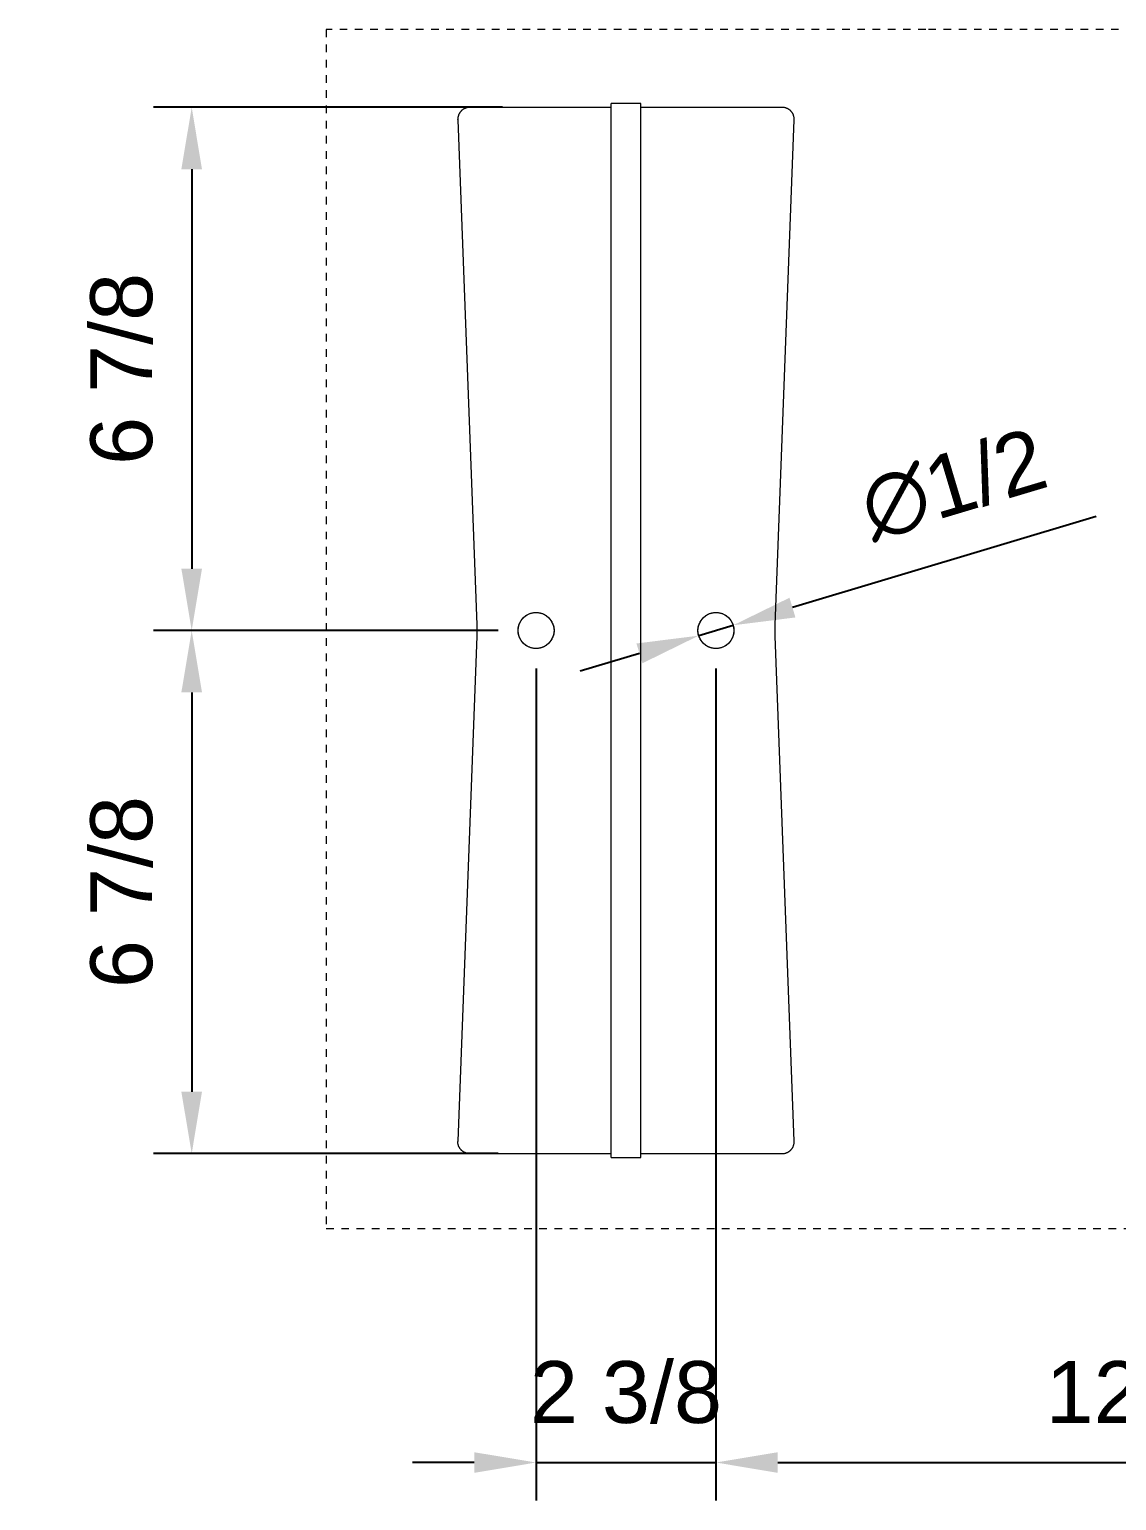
# Model space of a CAD drawing. Header units: inches. Extents: x -6 to 95, y -2 to 61.
# Drawn here: x 25.54 to 39.82, y -0.32 to 19.01 of the extents above; entities that cross this region are included whole.
import ezdxf

# ---------------------------------------------------------------- set-up
doc = ezdxf.new("R2010")
doc.units = ezdxf.units.IN
doc.linetypes.add('HIDDEN', pattern=[1.905, 1.27, -0.635])
for name, color, linetype, lineweight in [('ZANO_R', 7, 'Continuous', 0), ('ZANO_R_przerywana', 250, 'HIDDEN', 0), ('ZANO_W', 1, 'Continuous', 0)]:
    doc.layers.add(name, color=color, linetype=linetype, lineweight=lineweight)
doc.styles.get("Standard").update_dxf_attribs({"font": 'arial.ttf'})
doc.dimstyles.new('amerykanie', dxfattribs={"dimtxt": 50, "dimasz": 50, "dimexe": 0.5, "dimexo": 0.5, "dimgap": 1, "dimtad": 1, "dimdec": 0, "dimzin": 0, "dimlunit": 5, "dimtxsty": 'Standard', "dimcen": 0.09, "dimclrd": 1, "dimclre": 1, "dimclrt": 1, "dimazin": 0, "dimtfac": 1, "dimtdec": 0, "dimtmove": 0, "dimatfit": 3, "dimfxl": 1, "dimtzin": 0, "dimarcsym": 1})

# ---------------------------------------------------------------- blocks, each defined once
blk = doc.blocks.new('*D357')
at = {"layer": 'ZANO_W', "color": 1, "lineweight": -2}
for p, q in [((32.198, 10.617), (32.198, -0.316)), ((34.561, 10.617), (34.561, -0.316)), ((31.385, 0.184), (30.573, 0.184)), ((32.198, 0.184), (34.561, 0.184)), ((35.373, 0.184), (36.186, 0.184))]:
    blk.add_line(p, q, dxfattribs=at)
at = {"layer": 'ZANO_W', "color": 1}
for points in [[(31.385, 0.048), (31.385, 0.319), (32.198, 0.184)], [(35.373, 0.319), (35.373, 0.048), (34.561, 0.184)]]:
    blk.add_solid(points, dxfattribs=at)
at = {"layer": 'ZANO_W', "color": 1, "insert": (33.379, 1.104), "char_height": 0.8125, "attachment_point": 5}
blk.add_mtext('2 3/8', dxfattribs=at)
blk = doc.blocks.new('*D358')
at = {"layer": 'ZANO_W', "color": 1, "lineweight": -2}
for p, q in [((34.561, 10.617), (34.561, -0.316)), ((47.009, 10.617), (47.009, -0.316)), ((35.373, 0.184), (46.196, 0.184))]:
    blk.add_line(p, q, dxfattribs=at)
at = {"layer": 'ZANO_W', "color": 1}
for points in [[(35.373, 0.319), (35.373, 0.048), (34.561, 0.184)], [(46.196, 0.048), (46.196, 0.319), (47.009, 0.184)]]:
    blk.add_solid(points, dxfattribs=at)
at = {"layer": 'ZANO_W', "color": 1, "insert": (40.785, 1.104), "char_height": 0.8125, "attachment_point": 5}
blk.add_mtext('12 7/16', dxfattribs=at)
blk = doc.blocks.new('*D360')
at = {"layer": 'ZANO_W', "color": 1, "lineweight": -2}
for p, q in [((31.755, 17.991), (27.174, 17.991)), ((27.674, 17.178), (27.674, 11.929)), ((31.698, 11.117), (27.174, 11.117))]:
    blk.add_line(p, q, dxfattribs=at)
at = {"layer": 'ZANO_W', "color": 1}
for points in [[(27.809, 17.178), (27.538, 17.178), (27.674, 17.991)], [(27.538, 11.929), (27.809, 11.929), (27.674, 11.117)]]:
    blk.add_solid(points, dxfattribs=at)
at = {"layer": 'ZANO_W', "color": 1, "insert": (26.754, 14.554), "char_height": 0.8125, "attachment_point": 5, "rotation": 90}
blk.add_mtext('6 7/8', dxfattribs=at)
blk = doc.blocks.new('*D361')
at = {"layer": 'ZANO_W', "color": 1, "lineweight": -2}
for p, q in [((31.698, 11.117), (27.174, 11.117)), ((27.674, 10.304), (27.674, 5.056)), ((31.698, 4.243), (27.174, 4.243))]:
    blk.add_line(p, q, dxfattribs=at)
at = {"layer": 'ZANO_W', "color": 1}
for points in [[(27.809, 10.304), (27.538, 10.304), (27.674, 11.117)], [(27.538, 5.056), (27.809, 5.056), (27.674, 4.243)]]:
    blk.add_solid(points, dxfattribs=at)
at = {"layer": 'ZANO_W', "color": 1, "insert": (26.754, 7.68), "char_height": 0.8125, "attachment_point": 5, "rotation": 90}
blk.add_mtext('6 7/8', dxfattribs=at)
blk = doc.blocks.new('*D362')
at = {"layer": 'ZANO_W', "color": 1, "lineweight": -2}
for p, q in [((39.558, 12.613), (35.566, 11.418)), ((34.335, 11.049), (34.787, 11.185)), ((33.556, 10.816), (32.778, 10.583))]:
    blk.add_line(p, q, dxfattribs=at)
at = {"layer": 'ZANO_W', "color": 1}
for points in [[(35.527, 11.547), (35.605, 11.288), (34.787, 11.185)], [(33.595, 10.686), (33.517, 10.946), (34.335, 11.049)]]:
    blk.add_solid(points, dxfattribs=at)
at = {"layer": 'ZANO_W', "color": 1, "insert": (37.682, 13.03), "char_height": 0.8125, "attachment_point": 5, "rotation": 16.6707}
blk.add_mtext('∅1/2', dxfattribs=at)

msp = doc.modelspace()

# ---------------------------------------------------------------- linework, layer by layer
at = {"layer": 'ZANO_R'}
for p, q in [((31.26933, 17.97956), (31.26436, 17.9775)), ((31.27437, 17.98145), (31.26933, 17.97956)), ((31.27947, 17.98316), (31.27437, 17.98145)), ((31.28462, 17.9847), (31.27947, 17.98316)), ((31.28983, 17.98607), (31.28462, 17.9847)), ((31.29507, 17.98725), (31.28983, 17.98607)), ((31.30036, 17.98825), (31.29507, 17.98725)), ((31.30568, 17.98908), (31.30036, 17.98825)), ((31.31102, 17.98972), (31.30568, 17.98908)), ((31.31638, 17.99018), (31.31102, 17.98972)), ((31.32175, 17.99045), (31.31638, 17.99018)), ((31.32713, 17.99055), (31.32175, 17.99045)), ((33.18231, 17.99055), (31.32713, 17.99055)), ((33.18231, 4.19078), (33.18231, 18.0434)), ((33.57622, 18.0434), (33.18231, 18.0434)), ((33.57622, 4.19078), (33.57622, 18.0434)), ((35.4314, 17.99055), (33.57622, 17.99055)), ((35.43679, 17.99045), (35.4314, 17.99055)), ((35.44218, 17.99018), (35.43679, 17.99045)), ((35.44755, 17.98972), (35.44218, 17.99018)), ((35.4529, 17.98907), (35.44755, 17.98972)), ((35.45823, 17.98824), (35.4529, 17.98907)), ((35.46353, 17.98724), (35.45823, 17.98824)), ((35.46879, 17.98605), (35.46353, 17.98724)), ((35.474, 17.98468), (35.46879, 17.98605)), ((35.47917, 17.98313), (35.474, 17.98468)), ((35.48428, 17.98141), (35.47917, 17.98313)), ((35.48932, 17.97951), (35.48428, 17.98141)), ((35.4943, 17.97745), (35.48932, 17.97951)), ((31.16966, 17.83836), (31.16957, 17.83298)), ((31.16959, 17.83002), (31.16957, 17.83298)), ((31.16968, 17.82706), (31.16959, 17.83002)), ((31.16993, 17.84373), (31.16966, 17.83836)), ((31.16968, 17.82706), (31.41925, 11.19085)), ((31.17039, 17.84909), (31.16993, 17.84373)), ((31.17103, 17.85444), (31.17039, 17.84909)), ((31.17186, 17.85975), (31.17103, 17.85444)), ((31.17286, 17.86504), (31.17186, 17.85975)), ((31.17405, 17.87029), (31.17286, 17.86504)), ((31.17541, 17.87549), (31.17405, 17.87029)), ((31.17695, 17.88065), (31.17541, 17.87549)), ((31.17866, 17.88575), (31.17695, 17.88065)), ((31.18055, 17.89078), (31.17866, 17.88575)), ((31.18261, 17.89576), (31.18055, 17.89078)), ((31.18484, 17.90065), (31.18261, 17.89576)), ((31.18723, 17.90547), (31.18484, 17.90065)), ((31.18979, 17.91021), (31.18723, 17.90547)), ((31.19251, 17.91485), (31.18979, 17.91021)), ((31.19538, 17.9194), (31.19251, 17.91485)), ((31.19841, 17.92385), (31.19538, 17.9194)), ((31.20158, 17.92819), (31.19841, 17.92385)), ((31.20491, 17.93242), (31.20158, 17.92819)), ((31.20837, 17.93653), (31.20491, 17.93242)), ((31.21198, 17.94053), (31.20837, 17.93653)), ((31.21572, 17.9444), (31.21198, 17.94053)), ((31.21959, 17.94813), (31.21572, 17.9444)), ((31.22358, 17.95174), (31.21959, 17.94813)), ((31.22769, 17.95521), (31.22358, 17.95174)), ((31.23192, 17.95853), (31.22769, 17.95521)), ((31.23627, 17.96171), (31.23192, 17.95853)), ((31.24071, 17.96473), (31.23627, 17.96171)), ((31.24526, 17.96761), (31.24071, 17.96473)), ((31.24991, 17.97032), (31.24526, 17.96761)), ((31.25464, 17.97288), (31.24991, 17.97032)), ((31.25946, 17.97527), (31.25464, 17.97288)), ((31.26436, 17.9775), (31.25946, 17.97527)), ((35.33928, 11.19085), (35.58886, 17.82706)), ((35.49921, 17.97521), (35.4943, 17.97745)), ((35.50404, 17.97281), (35.49921, 17.97521)), ((35.50878, 17.97024), (35.50404, 17.97281)), ((35.51343, 17.96751), (35.50878, 17.97024)), ((35.51798, 17.96463), (35.51343, 17.96751)), ((35.52244, 17.96159), (35.51798, 17.96463)), ((35.52678, 17.9584), (35.52244, 17.96159)), ((35.53102, 17.95506), (35.52678, 17.9584)), ((35.53514, 17.95158), (35.53102, 17.95506)), ((35.53913, 17.94796), (35.53514, 17.95158)), ((35.54301, 17.94421), (35.53913, 17.94796)), ((35.54675, 17.94032), (35.54301, 17.94421)), ((35.55035, 17.93632), (35.54675, 17.94032)), ((35.55382, 17.93219), (35.55035, 17.93632)), ((35.55714, 17.92794), (35.55382, 17.93219)), ((35.56031, 17.92358), (35.55714, 17.92794)), ((35.56334, 17.91912), (35.56031, 17.92358)), ((35.56621, 17.91455), (35.56334, 17.91912)), ((35.56892, 17.90989), (35.56621, 17.91455)), ((35.57147, 17.90514), (35.56892, 17.90989)), ((35.57386, 17.90031), (35.57147, 17.90514)), ((35.57608, 17.8954), (35.57386, 17.90031)), ((35.57813, 17.89041), (35.57608, 17.8954)), ((35.58001, 17.88535), (35.57813, 17.89041)), ((35.58171, 17.88024), (35.58001, 17.88535)), ((35.58324, 17.87507), (35.58171, 17.88024)), ((35.58459, 17.86985), (35.58324, 17.87507)), ((35.58576, 17.86459), (35.58459, 17.86985)), ((35.58676, 17.85929), (35.58576, 17.86459)), ((35.58756, 17.85396), (35.58676, 17.85929)), ((35.58819, 17.8486), (35.58756, 17.85396)), ((35.58863, 17.84323), (35.58819, 17.8486)), ((35.58889, 17.83784), (35.58863, 17.84323)), ((35.58886, 17.82706), (35.58897, 17.83245)), ((35.58897, 17.83245), (35.58889, 17.83784)), ((31.97803, 11.20445), (31.98119, 11.21197)), ((31.98119, 11.21197), (31.9846, 11.21938)), ((31.9846, 11.21938), (31.98827, 11.22667)), ((31.98827, 11.22667), (31.99218, 11.23383)), ((31.99218, 11.23383), (31.99634, 11.24085)), ((31.99634, 11.24085), (32.00074, 11.24772)), ((32.00074, 11.24772), (32.00538, 11.25443)), ((32.00538, 11.25443), (32.01024, 11.26098)), ((32.01024, 11.26098), (32.01533, 11.26736)), ((32.01533, 11.26736), (32.02063, 11.27356)), ((32.02063, 11.27356), (32.02615, 11.27958)), ((32.02615, 11.27958), (32.03187, 11.28539)), ((32.03187, 11.28539), (32.03778, 11.29101)), ((32.03778, 11.29101), (32.04389, 11.29642)), ((32.04389, 11.29642), (32.05018, 11.30162)), ((32.05018, 11.30162), (32.05665, 11.3066)), ((32.05665, 11.3066), (32.06328, 11.31135)), ((32.06328, 11.31135), (32.07007, 11.31586)), ((32.07007, 11.31586), (32.07702, 11.32014)), ((32.07702, 11.32014), (32.08411, 11.32418)), ((32.08411, 11.32418), (32.09133, 11.32797)), ((32.09133, 11.32797), (32.09868, 11.33151)), ((32.09868, 11.33151), (32.10615, 11.3348)), ((32.10615, 11.3348), (32.11373, 11.33782)), ((32.11373, 11.33782), (32.12141, 11.34058)), ((32.12141, 11.34058), (32.12918, 11.34308)), ((32.12918, 11.34308), (32.13703, 11.3453)), ((32.13703, 11.3453), (32.14495, 11.34726)), ((32.14495, 11.34726), (32.15293, 11.34893)), ((32.15293, 11.34893), (32.16097, 11.35034)), ((32.16097, 11.35034), (32.16905, 11.35146)), ((32.16905, 11.35146), (32.17717, 11.3523)), ((32.17717, 11.3523), (32.18531, 11.35287)), ((32.18531, 11.35287), (32.19346, 11.35315)), ((32.19346, 11.35315), (32.20162, 11.35315)), ((32.20162, 11.35315), (32.20977, 11.35287)), ((32.20977, 11.35287), (32.21791, 11.3523)), ((32.21791, 11.3523), (32.22603, 11.35146)), ((32.22603, 11.35146), (32.23411, 11.35034)), ((32.23411, 11.35034), (32.24215, 11.34893)), ((32.24215, 11.34893), (32.25013, 11.34726)), ((32.25013, 11.34726), (32.25805, 11.3453)), ((32.25805, 11.3453), (32.2659, 11.34308)), ((32.2659, 11.34308), (32.27367, 11.34058)), ((32.27367, 11.34058), (32.28135, 11.33782)), ((32.28135, 11.33782), (32.28893, 11.3348)), ((32.28893, 11.3348), (32.2964, 11.33151)), ((32.2964, 11.33151), (32.30375, 11.32797)), ((32.30375, 11.32797), (32.31097, 11.32418)), ((32.31097, 11.32418), (32.31806, 11.32014)), ((32.31806, 11.32014), (32.32501, 11.31586)), ((32.32501, 11.31586), (32.3318, 11.31135)), ((32.3318, 11.31135), (32.33843, 11.3066)), ((32.33843, 11.3066), (32.3449, 11.30162)), ((32.3449, 11.30162), (32.35119, 11.29642)), ((32.35119, 11.29642), (32.3573, 11.29101)), ((32.3573, 11.29101), (32.36321, 11.28539)), ((32.36321, 11.28539), (32.36893, 11.27958)), ((32.36893, 11.27958), (32.37445, 11.27356)), ((32.37445, 11.27356), (32.37975, 11.26736)), ((32.37975, 11.26736), (32.38484, 11.26098)), ((32.38484, 11.26098), (32.3897, 11.25443)), ((32.3897, 11.25443), (32.39434, 11.24772)), ((32.39434, 11.24772), (32.39874, 11.24085)), ((32.39874, 11.24085), (32.4029, 11.23383)), ((32.4029, 11.23383), (32.40681, 11.22667)), ((32.40681, 11.22667), (32.41048, 11.21938)), ((32.41048, 11.21938), (32.41389, 11.21197)), ((32.41389, 11.21197), (32.41705, 11.20445)), ((34.34149, 11.20445), (34.34464, 11.21197)), ((34.34464, 11.21197), (34.34805, 11.21938)), ((34.34805, 11.21938), (34.35172, 11.22667)), ((34.35172, 11.22667), (34.35564, 11.23383)), ((34.35564, 11.23383), (34.3598, 11.24085)), ((34.3598, 11.24085), (34.3642, 11.24772)), ((34.3642, 11.24772), (34.36883, 11.25443)), ((34.36883, 11.25443), (34.3737, 11.26098)), ((34.3737, 11.26098), (34.37878, 11.26736)), ((34.37878, 11.26736), (34.38409, 11.27356)), ((34.38409, 11.27356), (34.3896, 11.27958)), ((34.3896, 11.27958), (34.39532, 11.28539)), ((34.39532, 11.28539), (34.40124, 11.29101)), ((34.40124, 11.29101), (34.40734, 11.29642)), ((34.40734, 11.29642), (34.41363, 11.30162)), ((34.41363, 11.30162), (34.4201, 11.3066)), ((34.4201, 11.3066), (34.42673, 11.31135)), ((34.42673, 11.31135), (34.43353, 11.31586)), ((34.43353, 11.31586), (34.44047, 11.32014)), ((34.44047, 11.32014), (34.44756, 11.32418)), ((34.44756, 11.32418), (34.45479, 11.32797)), ((34.45479, 11.32797), (34.46214, 11.33151)), ((34.46214, 11.33151), (34.46961, 11.3348)), ((34.46961, 11.3348), (34.47718, 11.33782)), ((34.47718, 11.33782), (34.48486, 11.34058)), ((34.48486, 11.34058), (34.49263, 11.34308)), ((34.49263, 11.34308), (34.50048, 11.3453)), ((34.50048, 11.3453), (34.5084, 11.34726)), ((34.5084, 11.34726), (34.51639, 11.34893)), ((34.51639, 11.34893), (34.52442, 11.35034)), ((34.52442, 11.35034), (34.53251, 11.35146)), ((34.53251, 11.35146), (34.54062, 11.3523)), ((34.54062, 11.3523), (34.54876, 11.35287)), ((34.54876, 11.35287), (34.55691, 11.35315)), ((34.55691, 11.35315), (34.56507, 11.35315)), ((34.56507, 11.35315), (34.57323, 11.35287)), ((34.57323, 11.35287), (34.58137, 11.3523)), ((34.58137, 11.3523), (34.58948, 11.35146)), ((34.58948, 11.35146), (34.59756, 11.35034)), ((34.59756, 11.35034), (34.6056, 11.34893)), ((34.6056, 11.34893), (34.61359, 11.34726)), ((34.61359, 11.34726), (34.62151, 11.3453)), ((34.62151, 11.3453), (34.62936, 11.34308)), ((34.62936, 11.34308), (34.63713, 11.34058)), ((34.63713, 11.34058), (34.6448, 11.33782)), ((34.6448, 11.33782), (34.65238, 11.3348)), ((34.65238, 11.3348), (34.65985, 11.33151)), ((34.65985, 11.33151), (34.6672, 11.32797)), ((34.6672, 11.32797), (34.67442, 11.32418)), ((34.67442, 11.32418), (34.68151, 11.32014)), ((34.68151, 11.32014), (34.68846, 11.31586)), ((34.68846, 11.31586), (34.69525, 11.31135)), ((34.69525, 11.31135), (34.70189, 11.3066)), ((34.70189, 11.3066), (34.70835, 11.30162)), ((34.70835, 11.30162), (34.71464, 11.29642)), ((34.71464, 11.29642), (34.72075, 11.29101)), ((34.72075, 11.29101), (34.72667, 11.28539)), ((34.72667, 11.28539), (34.73239, 11.27958)), ((34.73239, 11.27958), (34.7379, 11.27356)), ((34.7379, 11.27356), (34.7432, 11.26736)), ((34.7432, 11.26736), (34.74829, 11.26098)), ((34.74829, 11.26098), (34.75316, 11.25443)), ((34.75316, 11.25443), (34.75779, 11.24772)), ((34.75779, 11.24772), (34.76219, 11.24085)), ((34.76219, 11.24085), (34.76635, 11.23383)), ((34.76635, 11.23383), (34.77027, 11.22667)), ((34.77027, 11.22667), (34.77393, 11.21938)), ((34.77393, 11.21938), (34.77735, 11.21197)), ((34.77735, 11.21197), (34.7805, 11.20445)), ((31.41925, 11.04282), (31.16968, 4.40661)), ((31.41925, 11.19085), (31.42029, 11.15385)), ((31.42029, 11.07982), (31.41925, 11.04282)), ((31.42029, 11.15385), (31.42064, 11.11684)), ((31.42064, 11.11684), (31.42029, 11.07982)), ((31.9612, 11.11684), (31.96134, 11.12499)), ((31.96134, 11.10868), (31.9612, 11.11684)), ((31.96134, 11.12499), (31.96176, 11.13314)), ((31.96176, 11.10053), (31.96134, 11.10868)), ((31.96176, 11.13314), (31.96246, 11.14127)), ((31.96246, 11.0924), (31.96176, 11.10053)), ((31.96246, 11.14127), (31.96345, 11.14937)), ((31.96345, 11.0843), (31.96246, 11.0924)), ((31.96345, 11.14937), (31.96471, 11.15743)), ((31.96471, 11.07624), (31.96345, 11.0843)), ((31.96471, 11.15743), (31.96625, 11.16544)), ((31.96625, 11.06823), (31.96471, 11.07624)), ((31.96625, 11.16544), (31.96806, 11.1734)), ((31.96806, 11.06028), (31.96625, 11.06823)), ((31.96806, 11.1734), (31.97015, 11.18128)), ((31.97015, 11.05239), (31.96806, 11.06028)), ((31.97015, 11.18128), (31.97251, 11.18909)), ((31.97251, 11.04458), (31.97015, 11.05239)), ((31.97251, 11.18909), (31.97514, 11.19682)), ((31.97514, 11.03685), (31.97251, 11.04458)), ((31.97514, 11.19682), (31.97803, 11.20445)), ((31.97803, 11.02923), (31.97514, 11.03685)), ((31.98119, 11.0217), (31.97803, 11.02923)), ((31.9846, 11.01429), (31.98119, 11.0217)), ((32.41389, 11.0217), (32.41048, 11.01429)), ((32.41705, 11.02923), (32.41389, 11.0217)), ((32.41705, 11.20445), (32.41994, 11.19682)), ((32.41994, 11.03685), (32.41705, 11.02923)), ((32.41994, 11.19682), (32.42257, 11.18909)), ((32.42257, 11.04458), (32.41994, 11.03685)), ((32.42257, 11.18909), (32.42493, 11.18128)), ((32.42493, 11.05239), (32.42257, 11.04458)), ((32.42493, 11.18128), (32.42702, 11.1734)), ((32.42702, 11.06028), (32.42493, 11.05239)), ((32.42702, 11.1734), (32.42883, 11.16544)), ((32.42883, 11.06823), (32.42702, 11.06028)), ((32.42883, 11.16544), (32.43037, 11.15743)), ((32.43037, 11.07624), (32.42883, 11.06823)), ((32.43037, 11.15743), (32.43164, 11.14937)), ((32.43164, 11.0843), (32.43037, 11.07624)), ((32.43164, 11.14937), (32.43262, 11.14127)), ((32.43262, 11.0924), (32.43164, 11.0843)), ((32.43262, 11.14127), (32.43332, 11.13314)), ((32.43332, 11.10053), (32.43262, 11.0924)), ((32.43332, 11.13314), (32.43375, 11.12499)), ((32.43375, 11.10868), (32.43332, 11.10053)), ((32.43375, 11.12499), (32.43389, 11.11684)), ((32.43389, 11.11684), (32.43375, 11.10868)), ((34.32465, 11.11684), (34.32479, 11.12499)), ((34.32479, 11.10868), (34.32465, 11.11684)), ((34.32479, 11.12499), (34.32521, 11.13314)), ((34.32521, 11.10053), (34.32479, 11.10868)), ((34.32521, 11.13314), (34.32591, 11.14127)), ((34.32591, 11.0924), (34.32521, 11.10053)), ((34.32591, 11.14127), (34.3269, 11.14937)), ((34.3269, 11.0843), (34.32591, 11.0924)), ((34.3269, 11.14937), (34.32816, 11.15743)), ((34.32816, 11.07624), (34.3269, 11.0843)), ((34.32816, 11.15743), (34.3297, 11.16544)), ((34.3297, 11.06823), (34.32816, 11.07624)), ((34.3297, 11.16544), (34.33152, 11.1734)), ((34.33152, 11.06028), (34.3297, 11.06823)), ((34.33152, 11.1734), (34.3336, 11.18128)), ((34.3336, 11.05239), (34.33152, 11.06028)), ((34.3336, 11.18128), (34.33596, 11.18909)), ((34.33596, 11.04458), (34.3336, 11.05239)), ((34.33596, 11.18909), (34.33859, 11.19682)), ((34.33859, 11.03685), (34.33596, 11.04458)), ((34.33859, 11.19682), (34.34149, 11.20445)), ((34.34149, 11.02923), (34.33859, 11.03685)), ((34.34464, 11.0217), (34.34149, 11.02923)), ((34.34805, 11.01429), (34.34464, 11.0217)), ((34.77735, 11.0217), (34.77393, 11.01429)), ((34.7805, 11.02923), (34.77735, 11.0217)), ((34.7805, 11.20445), (34.78339, 11.19682)), ((34.78339, 11.03685), (34.7805, 11.02923)), ((34.78339, 11.19682), (34.78602, 11.18909)), ((34.78602, 11.04458), (34.78339, 11.03685)), ((34.78602, 11.18909), (34.78838, 11.18128)), ((34.78838, 11.05239), (34.78602, 11.04458)), ((34.78838, 11.18128), (34.79047, 11.1734)), ((34.79047, 11.06028), (34.78838, 11.05239)), ((34.79047, 11.1734), (34.79229, 11.16544)), ((34.79229, 11.06823), (34.79047, 11.06028)), ((34.79229, 11.16544), (34.79383, 11.15743)), ((34.79383, 11.07624), (34.79229, 11.06823)), ((34.79383, 11.15743), (34.79509, 11.14937)), ((34.79509, 11.0843), (34.79383, 11.07624)), ((34.79509, 11.14937), (34.79607, 11.14127)), ((34.79607, 11.0924), (34.79509, 11.0843)), ((34.79607, 11.14127), (34.79678, 11.13314)), ((34.79678, 11.10053), (34.79607, 11.0924)), ((34.79678, 11.13314), (34.7972, 11.12499)), ((34.7972, 11.10868), (34.79678, 11.10053)), ((34.7972, 11.12499), (34.79734, 11.11684)), ((34.79734, 11.11684), (34.7972, 11.10868)), ((35.33805, 11.14151), (35.33928, 11.19085)), ((35.33805, 11.09216), (35.33805, 11.14151)), ((35.33928, 11.04282), (35.33805, 11.09216)), ((35.58886, 4.40661), (35.33928, 11.04282)), ((31.98827, 11.007), (31.9846, 11.01429)), ((31.99218, 10.99984), (31.98827, 11.007)), ((31.99634, 10.99283), (31.99218, 10.99984)), ((32.00074, 10.98595), (31.99634, 10.99283)), ((32.00538, 10.97924), (32.00074, 10.98595)), ((32.01024, 10.97269), (32.00538, 10.97924)), ((32.01533, 10.96631), (32.01024, 10.97269)), ((32.02063, 10.96011), (32.01533, 10.96631)), ((32.02615, 10.9541), (32.02063, 10.96011)), ((32.03187, 10.94828), (32.02615, 10.9541)), ((32.03778, 10.94266), (32.03187, 10.94828)), ((32.04389, 10.93725), (32.03778, 10.94266)), ((32.05018, 10.93205), (32.04389, 10.93725)), ((32.05665, 10.92708), (32.05018, 10.93205)), ((32.06328, 10.92233), (32.05665, 10.92708)), ((32.07007, 10.91781), (32.06328, 10.92233)), ((32.07702, 10.91353), (32.07007, 10.91781)), ((32.08411, 10.90949), (32.07702, 10.91353)), ((32.09133, 10.9057), (32.08411, 10.90949)), ((32.09868, 10.90216), (32.09133, 10.9057)), ((32.10615, 10.89887), (32.09868, 10.90216)), ((32.11373, 10.89585), (32.10615, 10.89887)), ((32.12141, 10.89309), (32.11373, 10.89585)), ((32.12918, 10.89059), (32.12141, 10.89309)), ((32.13703, 10.88837), (32.12918, 10.89059)), ((32.14495, 10.88642), (32.13703, 10.88837)), ((32.15293, 10.88474), (32.14495, 10.88642)), ((32.16097, 10.88334), (32.15293, 10.88474)), ((32.16905, 10.88221), (32.16097, 10.88334)), ((32.17717, 10.88137), (32.16905, 10.88221)), ((32.18531, 10.88081), (32.17717, 10.88137)), ((32.19346, 10.88053), (32.18531, 10.88081)), ((32.20162, 10.88053), (32.19346, 10.88053)), ((32.20977, 10.88081), (32.20162, 10.88053)), ((32.21791, 10.88137), (32.20977, 10.88081)), ((32.22603, 10.88221), (32.21791, 10.88137)), ((32.23411, 10.88334), (32.22603, 10.88221)), ((32.24215, 10.88474), (32.23411, 10.88334)), ((32.25013, 10.88642), (32.24215, 10.88474)), ((32.25805, 10.88837), (32.25013, 10.88642)), ((32.2659, 10.89059), (32.25805, 10.88837)), ((32.27367, 10.89309), (32.2659, 10.89059)), ((32.28135, 10.89585), (32.27367, 10.89309)), ((32.28893, 10.89887), (32.28135, 10.89585)), ((32.2964, 10.90216), (32.28893, 10.89887)), ((32.30375, 10.9057), (32.2964, 10.90216)), ((32.31097, 10.90949), (32.30375, 10.9057)), ((32.31806, 10.91353), (32.31097, 10.90949)), ((32.32501, 10.91781), (32.31806, 10.91353)), ((32.3318, 10.92233), (32.32501, 10.91781)), ((32.33843, 10.92708), (32.3318, 10.92233)), ((32.3449, 10.93205), (32.33843, 10.92708)), ((32.35119, 10.93725), (32.3449, 10.93205)), ((32.3573, 10.94266), (32.35119, 10.93725)), ((32.36321, 10.94828), (32.3573, 10.94266)), ((32.36893, 10.9541), (32.36321, 10.94828)), ((32.37445, 10.96011), (32.36893, 10.9541)), ((32.37975, 10.96631), (32.37445, 10.96011)), ((32.38484, 10.97269), (32.37975, 10.96631)), ((32.3897, 10.97924), (32.38484, 10.97269)), ((32.39434, 10.98595), (32.3897, 10.97924)), ((32.39874, 10.99283), (32.39434, 10.98595)), ((32.4029, 10.99984), (32.39874, 10.99283)), ((32.40681, 11.007), (32.4029, 10.99984)), ((32.41048, 11.01429), (32.40681, 11.007)), ((34.35172, 11.007), (34.34805, 11.01429)), ((34.35564, 10.99984), (34.35172, 11.007)), ((34.3598, 10.99283), (34.35564, 10.99984)), ((34.3642, 10.98595), (34.3598, 10.99283)), ((34.36883, 10.97924), (34.3642, 10.98595)), ((34.3737, 10.97269), (34.36883, 10.97924)), ((34.37878, 10.96631), (34.3737, 10.97269)), ((34.38409, 10.96011), (34.37878, 10.96631)), ((34.3896, 10.9541), (34.38409, 10.96011)), ((34.39532, 10.94828), (34.3896, 10.9541)), ((34.40124, 10.94266), (34.39532, 10.94828)), ((34.40734, 10.93725), (34.40124, 10.94266)), ((34.41363, 10.93205), (34.40734, 10.93725)), ((34.4201, 10.92708), (34.41363, 10.93205)), ((34.42673, 10.92233), (34.4201, 10.92708)), ((34.43353, 10.91781), (34.42673, 10.92233)), ((34.44047, 10.91353), (34.43353, 10.91781)), ((34.44756, 10.90949), (34.44047, 10.91353)), ((34.45479, 10.9057), (34.44756, 10.90949)), ((34.46214, 10.90216), (34.45479, 10.9057)), ((34.46961, 10.89887), (34.46214, 10.90216)), ((34.47718, 10.89585), (34.46961, 10.89887)), ((34.48486, 10.89309), (34.47718, 10.89585)), ((34.49263, 10.89059), (34.48486, 10.89309)), ((34.50048, 10.88837), (34.49263, 10.89059)), ((34.5084, 10.88642), (34.50048, 10.88837)), ((34.51639, 10.88474), (34.5084, 10.88642)), ((34.52442, 10.88334), (34.51639, 10.88474)), ((34.53251, 10.88221), (34.52442, 10.88334)), ((34.54062, 10.88137), (34.53251, 10.88221)), ((34.54876, 10.88081), (34.54062, 10.88137)), ((34.55691, 10.88053), (34.54876, 10.88081)), ((34.56507, 10.88053), (34.55691, 10.88053)), ((34.57323, 10.88081), (34.56507, 10.88053)), ((34.58137, 10.88137), (34.57323, 10.88081)), ((34.58948, 10.88221), (34.58137, 10.88137)), ((34.59756, 10.88334), (34.58948, 10.88221)), ((34.6056, 10.88474), (34.59756, 10.88334)), ((34.61359, 10.88642), (34.6056, 10.88474)), ((34.62151, 10.88837), (34.61359, 10.88642)), ((34.62936, 10.89059), (34.62151, 10.88837)), ((34.63713, 10.89309), (34.62936, 10.89059)), ((34.6448, 10.89585), (34.63713, 10.89309)), ((34.65238, 10.89887), (34.6448, 10.89585)), ((34.65985, 10.90216), (34.65238, 10.89887)), ((34.6672, 10.9057), (34.65985, 10.90216)), ((34.67442, 10.90949), (34.6672, 10.9057)), ((34.68151, 10.91353), (34.67442, 10.90949)), ((34.68846, 10.91781), (34.68151, 10.91353)), ((34.69525, 10.92233), (34.68846, 10.91781)), ((34.70189, 10.92708), (34.69525, 10.92233)), ((34.70835, 10.93205), (34.70189, 10.92708)), ((34.71464, 10.93725), (34.70835, 10.93205)), ((34.72075, 10.94266), (34.71464, 10.93725)), ((34.72667, 10.94828), (34.72075, 10.94266)), ((34.73239, 10.9541), (34.72667, 10.94828)), ((34.7379, 10.96011), (34.73239, 10.9541)), ((34.7432, 10.96631), (34.7379, 10.96011)), ((34.74829, 10.97269), (34.7432, 10.96631)), ((34.75316, 10.97924), (34.74829, 10.97269)), ((34.75779, 10.98595), (34.75316, 10.97924)), ((34.76219, 10.99283), (34.75779, 10.98595)), ((34.76635, 10.99984), (34.76219, 10.99283)), ((34.77027, 11.007), (34.76635, 10.99984)), ((34.77393, 11.01429), (34.77027, 11.007)), ((31.16959, 4.40365), (31.16957, 4.40069)), ((31.16966, 4.39531), (31.16957, 4.40069)), ((31.16968, 4.40661), (31.16959, 4.40365)), ((31.16993, 4.38994), (31.16966, 4.39531)), ((31.17039, 4.38458), (31.16993, 4.38994)), ((31.17103, 4.37924), (31.17039, 4.38458)), ((31.17186, 4.37392), (31.17103, 4.37924)), ((31.17286, 4.36863), (31.17186, 4.37392)), ((31.17405, 4.36339), (31.17286, 4.36863)), ((31.17541, 4.35818), (31.17405, 4.36339)), ((31.17695, 4.35303), (31.17541, 4.35818)), ((31.17866, 4.34793), (31.17695, 4.35303)), ((31.18055, 4.34289), (31.17866, 4.34793)), ((31.18261, 4.33792), (31.18055, 4.34289)), ((31.18484, 4.33302), (31.18261, 4.33792)), ((31.18723, 4.3282), (31.18484, 4.33302)), ((31.18979, 4.32347), (31.18723, 4.3282)), ((31.19251, 4.31882), (31.18979, 4.32347)), ((31.19538, 4.31428), (31.19251, 4.31882)), ((31.19841, 4.30983), (31.19538, 4.31428)), ((31.20158, 4.30549), (31.19841, 4.30983)), ((31.20491, 4.30126), (31.20158, 4.30549)), ((31.20837, 4.29714), (31.20491, 4.30126)), ((31.21198, 4.29315), (31.20837, 4.29714)), ((31.21572, 4.28928), (31.21198, 4.29315)), ((31.21959, 4.28554), (31.21572, 4.28928)), ((31.22358, 4.28193), (31.21959, 4.28554)), ((31.22769, 4.27847), (31.22358, 4.28193)), ((31.23192, 4.27514), (31.22769, 4.27847)), ((31.23627, 4.27197), (31.23192, 4.27514)), ((31.24071, 4.26894), (31.23627, 4.27197)), ((31.24526, 4.26607), (31.24071, 4.26894)), ((31.24991, 4.26335), (31.24526, 4.26607)), ((31.25464, 4.26079), (31.24991, 4.26335)), ((31.25946, 4.2584), (31.25464, 4.26079)), ((31.26436, 4.25617), (31.25946, 4.2584)), ((31.26933, 4.25411), (31.26436, 4.25617)), ((31.27437, 4.25223), (31.26933, 4.25411)), ((35.48428, 4.25226), (35.48932, 4.25416)), ((35.48932, 4.25416), (35.4943, 4.25623)), ((35.4943, 4.25623), (35.49921, 4.25846)), ((35.49921, 4.25846), (35.50404, 4.26087)), ((35.50404, 4.26087), (35.50878, 4.26343)), ((35.50878, 4.26343), (35.51343, 4.26616)), ((35.51343, 4.26616), (35.51798, 4.26905)), ((35.51798, 4.26905), (35.52244, 4.27209)), ((35.52244, 4.27209), (35.52678, 4.27528)), ((35.52678, 4.27528), (35.53102, 4.27861)), ((35.53102, 4.27861), (35.53514, 4.28209)), ((35.53514, 4.28209), (35.53913, 4.28571)), ((35.53913, 4.28571), (35.54301, 4.28947)), ((35.54301, 4.28947), (35.54675, 4.29335)), ((35.54675, 4.29335), (35.55035, 4.29736)), ((35.55035, 4.29736), (35.55382, 4.30149)), ((35.55382, 4.30149), (35.55714, 4.30573)), ((35.55714, 4.30573), (35.56031, 4.31009)), ((35.56031, 4.31009), (35.56334, 4.31456)), ((35.56334, 4.31456), (35.56621, 4.31912)), ((35.56621, 4.31912), (35.56892, 4.32378)), ((35.56892, 4.32378), (35.57147, 4.32853)), ((35.57147, 4.32853), (35.57386, 4.33336)), ((35.57386, 4.33336), (35.57608, 4.33828)), ((35.57608, 4.33828), (35.57813, 4.34326)), ((35.57813, 4.34326), (35.58001, 4.34832)), ((35.58001, 4.34832), (35.58171, 4.35343)), ((35.58171, 4.35343), (35.58324, 4.3586)), ((35.58324, 4.3586), (35.58459, 4.36382)), ((35.58459, 4.36382), (35.58576, 4.36909)), ((35.58576, 4.36909), (35.58676, 4.37439)), ((35.58676, 4.37439), (35.58756, 4.37972)), ((35.58756, 4.37972), (35.58819, 4.38507)), ((35.58819, 4.38507), (35.58863, 4.39045)), ((35.58863, 4.39045), (35.58889, 4.39583)), ((35.58897, 4.40122), (35.58886, 4.40661)), ((35.58889, 4.39583), (35.58897, 4.40122)), ((31.27947, 4.25051), (31.27437, 4.25223)), ((31.28462, 4.24897), (31.27947, 4.25051)), ((31.28983, 4.24761), (31.28462, 4.24897)), ((31.29507, 4.24642), (31.28983, 4.24761)), ((31.30036, 4.24542), (31.29507, 4.24642)), ((31.30568, 4.2446), (31.30036, 4.24542)), ((31.31102, 4.24395), (31.30568, 4.2446)), ((31.31638, 4.2435), (31.31102, 4.24395)), ((31.32175, 4.24322), (31.31638, 4.2435)), ((31.32713, 4.24313), (31.32175, 4.24322)), ((31.32713, 4.24313), (33.18231, 4.24313)), ((33.18231, 4.19078), (33.57622, 4.19078)), ((33.57622, 4.24313), (35.4314, 4.24313)), ((35.4314, 4.24313), (35.43679, 4.24322)), ((35.43679, 4.24322), (35.44218, 4.2435)), ((35.44218, 4.2435), (35.44755, 4.24396)), ((35.44755, 4.24396), (35.4529, 4.2446)), ((35.4529, 4.2446), (35.45823, 4.24543)), ((35.45823, 4.24543), (35.46353, 4.24644)), ((35.46353, 4.24644), (35.46879, 4.24763)), ((35.46879, 4.24763), (35.474, 4.249)), ((35.474, 4.249), (35.47917, 4.25054)), ((35.47917, 4.25054), (35.48428, 4.25226))]:
    msp.add_line(p, q, dxfattribs=at)
for centre, radius in [((32.19756, 11.11684), 0.23633), ((34.56099, 11.11686), 0.23632)]:
    msp.add_circle(centre, radius, dxfattribs=at)
at = {"layer": 'ZANO_R_przerywana', "ltscale": 0.05}
for p, q in [((37.31835, 19.01471), (29.44018, 19.01471)), ((29.44018, 19.01471), (29.44018, 3.25836)), ((44.25115, 19.01471), (37.31835, 19.01471)), ((29.44018, 3.25836), (37.31835, 3.25836)), ((37.31835, 3.25836), (44.25115, 3.25836))]:
    msp.add_line(p, q, dxfattribs=at)

# ---------------------------------------------------------------- dimensions: what is measured, and where the dimension line sits
at = {"layer": 'ZANO_W'}
for base, p1, p2, picture, middle in [((27.67384, 11.11684), (32.25472, 17.99055), (32.19756, 11.11684), '*D360', (26.75373, 14.55369)), ((27.67384, 4.24313), (32.19756, 11.11684), (32.19756, 4.24313), '*D361', (26.75373, 7.67998))]:
    dim = msp.add_linear_dim(base=base, p1=p1, p2=p2, angle=90, dimstyle='amerykanie', override={"dimtxt": 0.8125, "dimasz": 0.8125, "dimgap": 0.5, "dimdec": 4, "dimaunit": 1, "dimadec": 1, "dimtdec": 4, "dimtmove": 1, "dimfrac": 2}, dxfattribs=at)
    dim.commit()
    dim.dimension.update_dxf_attribs({"geometry": picture, "text_midpoint": middle})
dim = msp.add_diameter_dim_2p(p1=(34.3346, 11.04907), p2=(34.78738, 11.18465), dimstyle='amerykanie', override={"dimtxt": 0.8125, "dimasz": 0.8125, "dimgap": 0.5, "dimdec": 4, "dimaunit": 1, "dimadec": 1, "dimtdec": 4, "dimtmove": 1, "dimfrac": 2}, dxfattribs=at)
dim.commit()
dim.dimension.update_dxf_attribs({"geometry": '*D362', "text_midpoint": (37.68208, 13.03019)})
dim = msp.add_linear_dim(base=(34.56099, 0.18378), p1=(32.19756, 11.11684), p2=(34.56099, 11.11686), dimstyle='amerykanie', override={"dimtxt": 0.8125, "dimasz": 0.8125, "dimgap": 0.5, "dimdec": 4, "dimaunit": 1, "dimadec": 1, "dimtdec": 4, "dimtmove": 1, "dimfrac": 2}, dxfattribs=at)
dim.commit()
dim.dimension.update_dxf_attribs({"geometry": '*D357', "text_midpoint": (33.37928, 0.18378), "dimtype": 160})
dim = msp.add_linear_dim(base=(47.00851, 0.18378), p1=(34.56099, 11.11686), p2=(47.00851, 11.11684), dimstyle='amerykanie', override={"dimtxt": 0.8125, "dimasz": 0.8125, "dimgap": 0.5, "dimdec": 4, "dimaunit": 1, "dimadec": 1, "dimtdec": 4, "dimtmove": 1, "dimfrac": 2}, dxfattribs=at)
dim.commit()
dim.dimension.update_dxf_attribs({"geometry": '*D358', "text_midpoint": (40.78475, 1.10389)})

doc.saveas('drawing.dxf')
